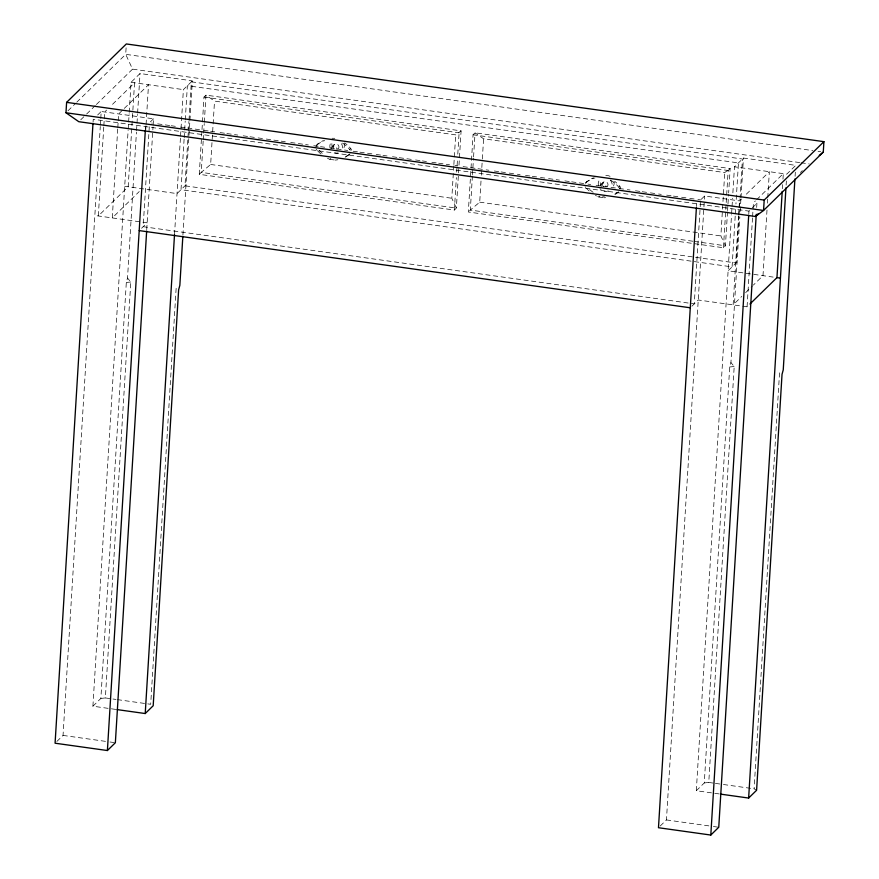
<?xml version="1.0" encoding="UTF-8"?>
<svg xmlns="http://www.w3.org/2000/svg" width="879" height="879" viewBox="0 0 879 879"><rect width="100%" height="100%" fill="white"/><g stroke="black" fill="none" stroke-linecap="round" stroke-linejoin="round"><path stroke-width="0.66" stroke-dasharray="4.39 3.3" d="M93.075 122.005L93.24 119.269L748.963 211.125L751.611 208.521M56.849 741.469L63.046 735.415L100.283 126.532M100.371 125.17L100.7 119.698M100.788 118.324L101.206 111.49L153.517 118.819L153.1 125.653M103.766 127.026L98.327 215.959L128.191 186.755L134.553 82.769L110.468 106.326M103.854 125.653L104.183 120.181M104.271 118.819L104.689 111.974L106.612 110.095M117.72 128.982L112.281 217.915L139.256 191.534M117.808 127.609L118.138 122.137M118.225 120.775L118.643 113.929L122.5 110.161M126.104 47.851L125.708 54.344L132.553 69.133L799.692 162.582M115.709 709.408L92.91 706.211L128.136 130.169M128.224 128.806L128.554 123.324M128.642 121.961L129.147 113.754M129.224 112.38L131.07 82.285L140.025 73.517L192.347 80.846L189.919 120.533M92.91 706.211L100.876 698.42L126.312 282.467L127.521 278.028L136.443 132.147M136.531 130.784L137.531 114.424M137.607 113.061L140.025 73.517M100.876 698.42L105.359 697.937L130.795 281.983L127.521 278.028M145.387 129.334L145.551 126.598M145.749 129.872L146.002 125.774M146.079 124.4L148.507 84.725L123.456 109.216M149.287 126.818L143.178 226.694L694.267 303.881L700.124 208.103M146.738 229.639L153.023 127.026M174.514 234.649L180.459 137.498M180.547 136.135L183.392 89.614L192.347 80.846M184.107 139.08L181.008 189.699L732.097 266.897L735.613 209.433M184.194 137.706L185.194 121.291M185.282 119.918L187.37 85.713L738.459 162.912L735.943 203.95M176.141 288.334L150.694 704.288L117.357 699.618M188.26 132.443L184.986 185.81L736.075 262.997L738.92 216.476M188.337 131.081L188.919 121.5M189.007 120.137L191.347 81.824L742.436 159.011L740.096 197.325M182.909 235.1L189.831 121.895M202.005 129.598L203.994 97.086L205.983 95.13L461.09 130.872L456.366 208.103L454.377 210.059L199.269 174.317L201.917 130.96M203.17 141.211L201.258 172.372L199.269 174.317M203.247 139.849L203.576 134.432M203.664 133.081L204.247 123.587M204.324 122.236L205.983 95.13L214.52 101.096L455.685 134.872L461.09 130.872L459.102 132.817L457.772 154.495M453.784 165.889L451.806 198.247L456.366 208.103L201.258 172.372L210.652 164.472L214.52 101.096M453.872 164.538L455.685 134.872M454.377 210.059L456.366 177.536M456.695 172.108L457.025 166.691M457.113 165.34L457.443 159.912M727.504 211.916L725.428 245.79L723.439 247.746L468.331 212.004L473.056 134.773L475.045 132.817L730.152 168.559L728.658 192.951M472.397 176.02L470.32 210.059L468.331 212.004M472.484 174.657L472.814 169.207M472.902 167.845L473.484 158.319M473.572 156.956L475.045 132.817L483.582 138.783L724.746 172.559L730.152 168.559L728.164 170.504L726.175 203.027M692.861 241.231L470.32 210.059L479.714 202.159L481.033 180.58M481.362 175.196L482.263 160.363M482.351 159.011L483.582 138.783M696.476 206.532L696.64 203.796M700.2 206.741L700.629 199.896L704.606 196.006L739.481 200.895L741.415 199.006M660.25 825.996L666.447 819.931L704.606 196.006M694.212 241.417L725.428 245.79L720.868 235.935L724.746 172.559M723.439 247.746L726.087 204.378M727.581 210.564L727.911 205.137M727.999 203.785L728.581 194.303M719.121 793.924L696.311 790.726L731.548 214.685M731.625 213.322L731.965 207.851M732.042 206.477L732.548 198.269M732.877 192.798L734.47 166.801L743.436 158.044L795.748 165.373L786.793 174.13L734.47 166.801M738.569 215.937L733.13 304.881L741.799 296.399M738.646 214.575L738.986 209.103M739.063 207.73L739.481 200.895M696.311 790.726L704.277 782.947L729.713 366.993L730.921 362.555L739.832 216.871M739.008 215.113L740.008 198.687M740.173 211.399L740.92 199.083M741.008 197.72L743.436 158.044M704.277 782.947L708.76 782.453L734.196 366.499L730.921 362.555M748.798 213.861L748.963 211.125M752.512 217.893L747.073 306.837L749.007 304.947M752.6 216.531L753.435 202.84L755.369 200.961M756.676 207.433L756.929 203.335L753.435 202.84M767.004 209.993L762.994 275.676L753.358 285.093M767.422 203.159L767.675 199.05M767.763 197.687L769.356 171.691L745.26 195.237M782.387 188.688L782.629 184.59M782.969 179.118L783.299 173.635L756.325 200.016M786.123 185.073L786.375 180.975M756.599 790.265L754.105 788.804L779.541 372.85L781.387 371.367M795.088 176.272L795.33 172.185M67.936 110.842L75.77 103.184M76.748 102.228L125.708 54.344L812.822 150.595M80.747 119.786L85.637 115.006M86.614 114.05L95.404 105.458M96.382 104.502L132.553 69.133M97.668 114.951L101.206 111.49M153.517 118.819L149.54 122.708L152.254 123.093M141.585 228.254L147.156 222.805L94.844 215.476M185.985 184.832L177.031 193.6L124.708 186.271M315.902 146.353A3.637 3.351 45.6 0 1 316.901 144.925L317.89 143.947A29.897 27.612 45.6 0 1 323.318 140.596M321.033 154.056A32.732 30.227 45.6 0 1 317.286 150.474L318.286 149.507A32.732 30.227 45.6 0 0 323.043 153.88M332.086 146.661L334.075 144.716M327.515 158.275A32.732 30.227 45.6 0 0 329.845 159.341L330.834 158.363M329.845 159.341L335.262 160.099L336.25 159.121M350.249 150.32A3.637 3.351 45.6 0 0 349.732 149.518L350.732 148.551A29.897 27.612 45.6 0 0 344.7 142.914M345.161 157.209A29.897 27.612 45.6 0 0 349.435 154.429L350.424 153.451A29.897 27.612 45.6 0 1 343.821 157.308M585.359 183.25A3.637 3.351 45.6 0 1 585.963 182.612L586.952 181.634A29.897 27.612 45.6 0 1 593.567 177.778M601.368 184.15L603.357 182.206M597.731 196.511A32.732 30.227 45.6 0 0 598.907 197.028L599.896 196.05M598.907 197.028L604.323 197.786L605.312 196.808L602.587 196.786M619.607 188.886A3.637 3.351 45.6 0 0 618.794 187.205L619.794 186.238A29.897 27.612 45.6 0 0 614.861 181.437M752.501 207.664L756.929 203.335M800.406 172.515L802.362 170.603M691.872 306.222L698.245 299.992L750.567 307.32M737.074 262.03L728.109 270.787L773.135 277.094M745.645 292.63L752.391 286.038M126.312 282.467L130.795 281.983M729.713 366.993L734.196 366.499M332.064 138.278L334.8 138.3M818.052 151.331L820.667 151.693M801.044 162.769L809.196 163.912M131.07 82.285L183.392 89.614M203.994 97.086L459.102 132.817M473.056 134.773L728.164 170.504M157.682 123.851L169.9 125.554M171.251 125.752L175.328 126.323M180.755 127.081L186.183 127.84M187.546 128.026L202.478 130.125M203.829 130.312L209.257 131.07M210.619 131.268L214.696 131.828M220.124 132.597L225.551 133.355M226.903 133.542L237.769 135.069M243.197 135.827L248.625 136.586M249.988 136.772L256.767 137.728M258.129 137.915L264.909 138.871M266.271 139.058L279.841 140.959M281.203 141.145L285.268 141.717M290.707 142.486L304.277 144.387M305.639 144.574L308.353 144.947M313.781 145.716L319.209 146.474M320.56 146.661L324.637 147.232M330.064 147.991L335.492 148.76M336.855 148.947L347.71 150.463M353.138 151.221L358.566 151.99M359.929 152.177L374.861 154.264M376.212 154.462L381.651 155.22M383.002 155.407L387.079 155.979M392.506 156.737L397.934 157.506M399.297 157.693L414.218 159.78M415.58 159.967L421.008 160.736M422.37 160.923L426.436 161.494M431.864 162.252L437.302 163.011M438.654 163.208L449.51 164.725M454.937 165.483L457.662 165.867M463.09 166.625L476.66 168.526M478.022 168.713L484.801 169.669M486.164 169.856L488.878 170.24M494.306 170.998L499.733 171.757M501.096 171.954L507.875 172.899M509.238 173.086L516.028 174.042M517.379 174.229L520.093 174.613M525.521 175.371L530.96 176.13M532.311 176.327L539.102 177.272M540.453 177.459L547.243 178.415M548.595 178.602L559.462 180.129M564.889 180.887L570.317 181.645M571.68 181.832L586.612 183.931M587.963 184.118L590.677 184.502M596.105 185.26L601.533 186.018M602.895 186.205L609.685 187.161M611.037 187.348L617.827 188.304M619.179 188.491L625.969 189.446M627.331 189.633L630.045 190.007M635.473 190.776L640.901 191.534M642.252 191.721L649.043 192.677M650.405 192.864L657.184 193.819M658.547 194.006L661.261 194.38M666.689 195.149L672.116 195.907M673.479 196.094L680.269 197.05M681.621 197.237L688.411 198.193M689.762 198.379L696.553 199.324M697.904 199.522L700.629 199.896M210.652 164.472L451.806 198.247M479.714 202.159L720.868 235.935M105.359 697.937L116.028 699.431M708.76 782.453L714.089 783.2M715.429 783.387L722.098 784.321M723.428 784.507L754.105 788.804M63.046 735.415L108.655 741.799M109.996 741.986L115.358 742.744M666.447 819.931L712.056 826.326M713.396 826.513L718.758 827.26M618.497 192.116A29.897 27.612 45.6 0 1 615.344 194.281M605.62 197.632A29.897 27.612 45.6 0 1 604.323 197.786M610.466 180.074A29.897 27.612 45.6 0 1 618.794 187.205M585.656 187.513A3.637 3.351 45.6 0 1 585.15 186.722M585.963 182.612A29.897 27.612 45.6 0 1 595.017 177.91M596.577 195.962A32.732 30.227 45.6 0 1 595.435 195.358M589.117 190.897A32.732 30.227 45.6 0 1 586.348 188.161M350.029 153.781A3.637 3.351 45.6 0 1 349.435 154.429M337.855 159.736A29.897 27.612 45.6 0 1 335.262 160.099M316.901 144.925A29.897 27.612 45.6 0 1 324.725 140.607M342.568 143.112A29.897 27.612 45.6 0 1 349.732 149.518M317.286 150.474A3.637 3.351 45.6 0 1 316.088 149.034M593.149 192.336A32.732 30.227 45.6 0 1 588.227 188.139M585.952 183.063A3.637 3.351 45.6 0 1 586.952 181.634M619.794 186.238A3.637 3.351 45.6 0 1 620.662 188.831M618.475 191.919A29.897 27.612 45.6 0 1 614.058 194.49M600.434 185.996A2.912 2.681 45.6 0 1 603.39 183.612A2.912 2.681 45.6 0 1 606.016 186.777M350.732 148.551A3.637 3.351 45.6 0 1 351.534 150.232M316.726 146.255A3.637 3.351 45.6 0 1 317.89 143.947M331.372 148.617A2.912 2.681 45.6 0 1 334.394 145.936A2.912 2.681 45.6 0 1 336.899 149.507M603.675 186.645A2.912 2.681 45.6 0 1 603.115 186.128M602.708 185.491A2.912 2.681 45.6 0 1 603.752 181.942A2.912 2.681 45.6 0 1 607.455 182.953A2.912 2.681 45.6 0 1 607.07 186.678M608.334 190.93A7.263 6.713 45.6 0 1 599.983 188.655M598.368 185.293A7.263 6.713 45.6 0 1 600.577 178.844M610.444 180.228A7.263 6.713 45.6 0 1 611.839 187.183M601.972 186.7A7.263 6.713 45.6 0 1 600.577 179.755M605.807 175.547A7.263 6.713 45.6 0 1 611.059 176.976M614.047 181.645A7.263 6.713 45.6 0 1 611.839 188.084M333.8 148.079A2.912 2.681 45.6 0 1 334.844 144.178A2.912 2.681 45.6 0 1 338.734 145.87A2.912 2.681 45.6 0 1 337.009 149.474M338.085 152.913A6.571 6.065 45.6 0 1 334.822 152.814M330.141 148.21A6.571 6.065 45.6 0 1 331.471 142.145M341.459 143.749A6.571 6.065 45.6 0 1 342.327 148.573M332.833 147.804A6.571 6.065 45.6 0 1 332.526 141.475M344.161 143.354A6.571 6.065 45.6 0 1 342.832 149.419"/><path stroke-width="1.32" d="M65.98 112.754L66.617 102.36L126.345 43.95L823.92 141.662L823.282 152.056L763.554 210.466L755.446 216.476L78.791 121.698L65.98 112.754L763.554 210.466L764.192 200.071L823.92 141.662M92.987 123.379L55.08 743.205L107.392 750.534L115.358 742.744L146.661 231.012M107.392 750.534L145.31 130.707M117.05 709.595L145.222 713.539L174.514 234.649M182.832 236.451L179.843 285.356L178.635 289.795L153.188 705.749L145.222 713.539M696.388 207.894L658.481 827.721L710.803 835.05L718.758 827.26L756.259 214.278M710.803 835.05L748.71 215.223M749.963 304.002L776.948 277.632L782.211 191.424M720.461 794.111L748.633 798.055L785.958 187.809M794.913 178.997L783.244 369.872L782.035 374.322L756.599 790.265L748.633 798.055M755.446 216.476L758.379 213.608M819.261 155.451L823.282 152.056M66.617 102.36L764.192 200.071M776.948 277.632L780.431 278.116M139.201 230.595L690.279 307.782"/></g></svg>
